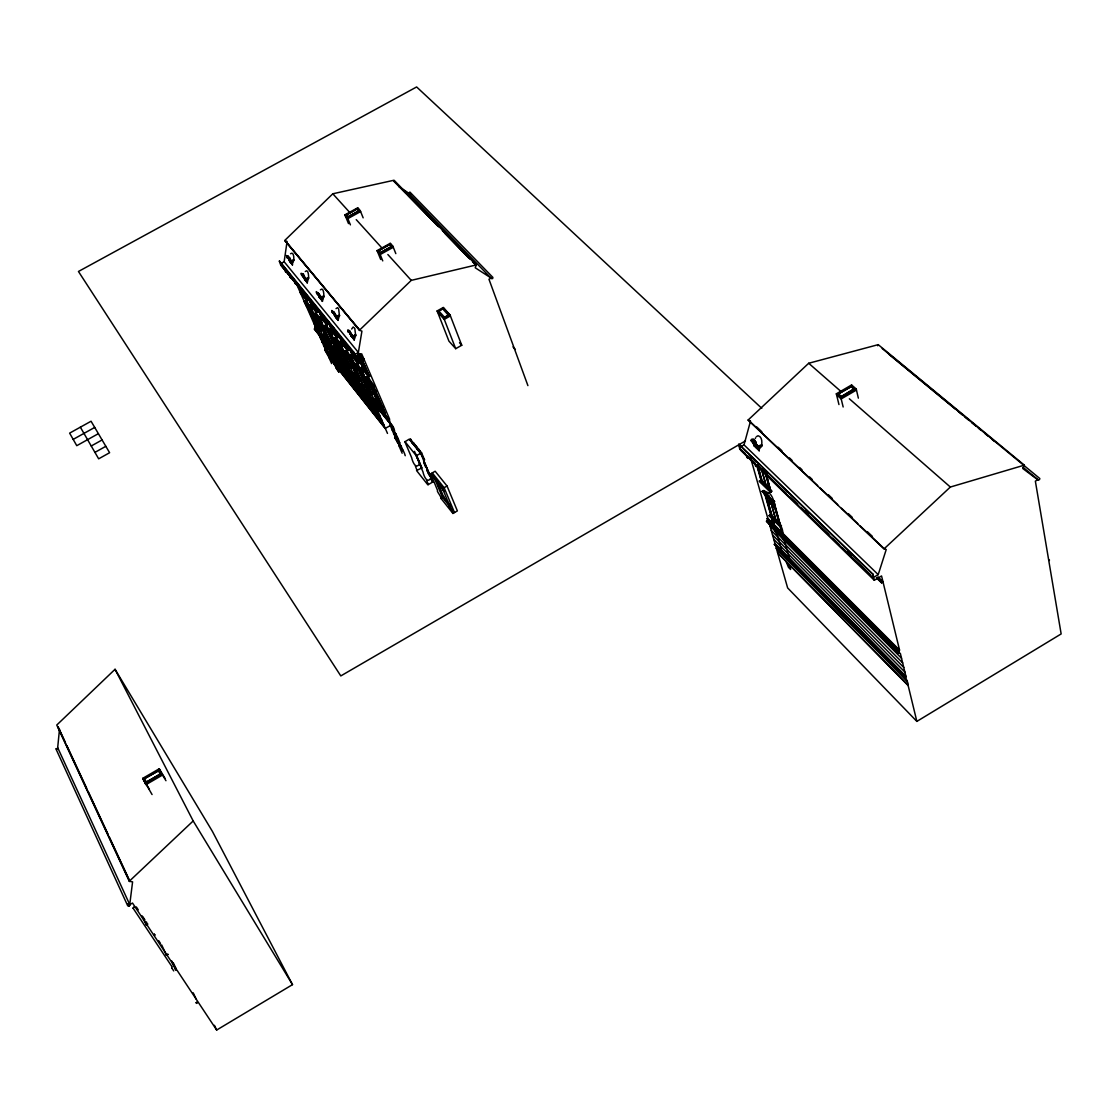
<?xml version="1.0" encoding="UTF-8"?>
<svg xmlns="http://www.w3.org/2000/svg" width="1117" height="1117" viewBox="0 0 1117 1117"><rect width="100%" height="100%" fill="white"/><g stroke="black" fill="none" stroke-linecap="round" stroke-linejoin="round"><path stroke-width="1.5" d="M527.908 385.616L488.967 279.25L491.117 278.049L475.242 267.773L476.163 264.952L394.064 180.228L332.81 193.786L284.751 240.448L359.479 330.199L361.922 331.149L358.375 352.469L354.661 354.55L279.278 261.127L280.66 264.897L354.983 355.639L346.27 344.93M289.82 261.294L288.731 259.409L292.459 264.924L292.514 263.263C294.651 261.155 294.302 250.78 290.546 253.727M303.307 277.239L307.217 282.88L308.362 278.356L305.639 280.269L302.735 276.108M318.136 294.72L317.368 293.464L322.422 301.353L323.609 296.787L320.495 298.63M333.969 314.491L338.06 320.37L339.289 315.776L336.496 317.773L335.756 317.019M349.984 333.941L354.173 339.959L355.653 335.659L352.623 337.362L352.134 336.482M331.609 352.483L329.096 353.991L322.785 338.786M308.557 278.664C308.725 276.583 308.557 268.359 305.276 271.501M756.223 465.231L756 466.487L757.591 465.719A3.183 2.15 -44 0 1 757.926 465.217M57.679 747.65L57.274 748.962L55.85 748.697L127.743 905.845L129.251 906.082L129.865 904.854L57.679 747.65L59.508 729.136M317.996 292.682L320.579 298.728L323.79 297.108C323.972 294.986 323.818 286.664 320.425 289.792M751.95 441.76L752.621 441.355L754.059 445.837L759.183 450.765L759.392 448.769L761.794 446.018L758.359 448.015L757.549 447.135A5.264 1.438 58.8 0 0 753.71 440.754A5.264 1.438 58.8 0 0 751.95 441.76L751.001 440.531L753.528 439.065M339.484 316.097L338.646 308.892L337.613 307.65L336.022 308.613M355.653 335.659L354.787 328.342L353.154 326.988L351.673 329.026M750.177 421.095L748.097 420.048L808.694 363.262L878.227 344.65L877.697 345.753M358.375 352.469L284.151 261.741L287.083 241.412M878.227 344.65L1024.345 465.147L1022.767 468.512L1038.252 480.17L1039.536 479.57L1039.801 478.523L882.179 348.504M761.794 446.018L761.654 444.761C762.227 441.634 761.85 436.454 758.038 435.728L756.251 436.761M781.649 550.458L777.181 534.638M785.069 542.89L786.256 542.192L785.069 542.89L789.398 558.305M327.351 345.502L325.256 341.788A8.559 1.075 60.8 0 0 324.879 341.243M327.476 350.319L323.553 345.265L317.13 330.702M328.44 347.973L376.722 408.431L381.832 420.299L381.176 420.732L382.098 420.914L385.295 428.328L391.522 424.977M387.487 433.41L385.407 428.607L328.761 357.063L324.67 349.635L325.298 349.216L323.553 345.265M328.761 357.063L331.637 363.597M375.019 404.145L376.722 408.431M128.497 905.342L129.055 906.152L129.865 904.826M385.407 428.607L328.929 357.147M388.479 420.983C392.137 428.314 397.233 434.82 399.691 442.737C399.691 444.971 404.368 451.687 405.234 455.708M398.071 438.967L393.547 433.159L390.056 424.991M394.58 430.799C394.51 426.68 388.437 421.681 389.693 421.081L314.757 326.862L389.121 419.727M403.265 451.114C401.687 449.83 388.325 427.252 399.23 443.267M398.741 445.292L402.148 453.223M765.201 494.035L771.275 515.523L769.11 515.565L780.015 526.428C781.425 523.901 784.288 535.783 781.956 532.879L779.82 525.255L781.397 525.856L780.085 526.624L769.11 515.565L770.451 514.769L771.959 516.194L766.122 495.571L774.653 503.99M415.971 454.605L421.654 468.037L416.543 470.55L427.853 484.834L432.782 482.013L420.676 453.251L409.311 439.107L404.899 441.787L411.754 457.914C411.796 458.975 415.287 470.955 419.685 463.653M423.566 460.358L424.516 459.827L421.57 452.804L416.292 455.75L423.078 472.156C423.106 473.217 426.61 485.267 431.05 477.894M415.384 466.11L417.004 470.285M426.708 480.38L428.328 484.555M1023.214 467.437L1037.944 479.612L1035.361 481.162L1048.751 560.469L1049.435 560.064L1048.933 561.586L1061.15 633.939L916.862 721.4L908.163 685.587C908.959 682.655 904.393 677.321 905.901 676.246L900.33 653.333L897.914 653.124L899.548 650.08L883.24 582.865L881.508 582.571L882.961 581.72L881.55 575.953L874.304 580.268L873.871 578.522L739.663 448.713L738.742 444.412L739.887 447.289L744.02 444.873L750.526 421.053M430.715 473.79L437.487 490.265C436.3 491.298 441.159 495.962 441.103 498.531L452.943 513.443L457.37 510.902L447.051 486.035L435.155 471.248L430.715 473.79L442.555 488.604L449.327 505.149C448.112 506.183 452.999 510.86 452.943 513.443M289.582 261.434L289.945 260.149L289.261 260.526M319.378 297.653L319.63 294.916M334.932 316.558L335.198 313.793M350.947 336.035L351.38 334.709L350.64 335.128M739.007 444.245L872.963 574.152L873.731 577.28L878.213 574.627L886.228 549.522L884.231 548.712L860.355 526.107M908.261 685.349L777.572 552.608L775.254 544.468L774.346 544.44L905.119 676.944M916.862 721.4L787.639 587.933L777.572 552.608M786.047 561.446L788.476 567.338L790.571 569.475L790.291 565.747M755.26 438.646L755.539 437.878M393.729 181.163L438.73 226.807M291.509 277.505L290.56 278.007L290.602 276.918M372.352 386.496L381.749 406.211C384.457 406.867 380.799 409.771 382.419 406.602L372.673 384.332L371.472 385.016C371.402 387.459 375.466 384.011 372.464 386.245M785.028 542.513A4.817 1.243 58.2 0 0 782.724 538.45L783.506 536.286M326.792 320.174L325.159 320.579L324.74 319.169M357.901 375.94L352.05 362.411L352.679 361.936L361.657 372.869C364.617 370.649 360.623 374.097 360.679 371.668L361.866 370.998L370.956 392.765C373.623 393.421 369.992 396.284 371.612 393.142L362.299 371.528L361.098 372.198M336.999 333.411L336.022 333.941L336.077 332.824M360.009 355.318L368.722 375.326C371.235 375.759 366.697 378.16 368.959 375.172L359.842 355.527L360.707 355.918M355.82 373.343C359.115 374 361.964 384.206 361 379.962L351.283 357.901L350.096 358.571M279.501 261.001L353.475 351.799C355.457 353.335 359.213 366.683 358.138 361.852L355.388 355.471M340.476 347.052L349.97 366.641C352.581 367.284 348.979 370.062 350.598 367.018L341.299 345.572L340.126 346.228M343.45 340.476C345.684 341.858 348.448 353.433 347.541 348.797L344.106 340.853M333.061 327.253C335.142 328.691 338.046 340.615 337.139 335.994L335.072 331.246M315.05 315.566L317.019 316.893C323.762 333.341 332.643 347.373 330.381 341.844L320.677 320.104L319.532 320.747C310.107 309.465 316.195 313.975 319.783 320.649M322.869 315.203C325.075 316.572 327.812 327.951 326.932 323.427L322.939 314.812M311.559 310.219L319.951 329.264C322.478 329.892 318.931 332.531 320.551 329.613L311.252 308.46L310.107 309.088M312.872 302.916C315.064 304.285 317.786 315.566 316.921 311.112L312.942 302.539M321.235 337.152L323.064 340.308M747.845 456.853L746.728 457.467L746.952 456.211M754.059 445.837L754.813 444.371L753.975 444.859M756.432 465.189L755.301 465.817L755.525 464.56M312.509 311.336L306.993 304.759L307.329 305.527L308.432 304.983L308.781 307.259M383.089 407.579L381.916 408.25L374.851 399.383L376.038 398.713L376.764 399.984L378.495 398.978M310.47 309.423L306.17 302.875L304.257 301.73L305.402 301.101L307.315 302.246L311.615 308.781C306.63 313.291 298.993 288.312 312.285 311.461L311.894 310.735M365.734 371.039L364.156 368.038L361.377 368.052L368.442 376.82L369.629 376.15M361.657 380.911L360.512 381.553L353.712 373.022L354.871 372.366L355.555 373.595L357.272 372.617M759.183 450.765L758.234 446.744M316.474 316.795L322.338 323.497M327.099 329.78L326.988 328.887M322.953 338.758L317.493 330.562M332.363 335.868L329.529 333.117L330.688 332.475L340.392 354.312C342.416 359.227 333.466 348.895 333.355 347.652L334.96 347.555L338.367 355.346M341.411 341.299L341.9 341.858L340.224 341.97C359.897 364.687 334.444 334.276 342.361 342.933M331.009 342.765L329.892 343.394L323.455 335.323L324.586 334.681L328.454 342.975M321.04 316.223L321.501 316.753L319.867 316.865C339.708 340.21 312.523 306.435 322.701 319.071L322.296 318.582M317.507 312.229L311.14 304.033L309.981 304.662L316.418 312.662L317.549 312.02M774.961 531.175L774.123 527.964M342.556 348.49L336.315 341.076L348.658 368.582L345.935 361.685L343.436 360.219L344.846 360.274M345.293 352.623L346.465 351.967L347.513 355.024M295.907 283.187L295.028 283.495L295.07 282.406M315.804 307.65L314.785 307.859L314.966 306.882M321.319 314.422L320.286 314.631L320.481 313.64M352.33 360.735L352.623 361.545L351.157 359.311M287.362 255.988L286.748 256.505M285.407 270.523L285.366 271.599L286.594 271.096M285.784 270.998L285.617 271.962L286.483 271.934M290.211 276.444L290.043 277.407L290.992 277.198M295.46 282.894L295.6 284.039L296.605 283.09M299.97 288.437L299.928 289.526L300.99 289.066M300.375 288.926L300.194 289.903L301.073 289.861M304.927 294.525L304.746 295.516L305.625 295.474M305.555 294.665L305.15 296.005L306.226 295.488M309.926 300.668L309.884 301.772L311.14 301.269M310.331 301.171L310.149 302.149L311.029 302.107M315.371 307.37L315.329 308.474L316.237 307.733M320.062 313.137L320.188 314.296L320.691 313.277M325.619 319.979L325.745 321.137L326.248 320.104M330.409 325.857L330.213 326.848L331.26 326.597M330.827 326.359L330.772 327.476L331.693 326.723M335.645 332.308L335.98 333.466M340.95 338.814L341.271 339.973M341.369 339.331L341.495 340.517L342.402 339.456M346.298 345.39L346.829 346.479M346.731 345.921L346.842 347.094L347.918 346.116M351.701 352.037L351.506 353.042L352.413 353M352.134 352.567L352.078 353.698L353.503 353.042M747.636 456.881L747.594 458.193L748.962 457.188M302.065 273.539L302.358 274.852M306.114 280.632L303.489 274.084M359.8 330.506L285.058 240.755L286.273 241.3M359.479 330.199L411.265 280.367L476.163 264.952M175.481 969.43L176.207 968.984L132.504 903.039L129.726 904.672L132.588 881.872L129.293 881.257L56.758 725.045L115.051 669.292L212.412 831.411L292.5 984.636L216.67 1030.042L176.821 969.919L175.481 969.43L171.795 961.555M129.293 881.257L193.185 820.953L115.051 669.292M167.69 954.407L166.363 955.175L167.857 954.281M1024.345 465.147L950.344 487.04L884.231 548.712M388.898 422.226L314.366 329.026L315.329 328.175L314.757 326.862M392.821 426.694L314.366 329.026M898.585 653.389L766.583 521.43L767.561 520.145L767.142 518.665L767.798 518.288L899.548 650.08M321.291 299.091L321.263 298.756M319.951 330.953L321.165 330.52M336.803 318.163L332.866 311.531M330.925 342.975L330.199 342.472L333.397 349.132M336.929 318.08L336.357 316.697M336.943 318.554L336.217 317.8M773.257 502.399L762.213 491.257L763.567 490.475L768.161 492.792C771.428 492.569 776.175 505.917 772.378 501.533L773.746 500.737L780.197 524.836L773.327 502.678L774.416 503.125M768.691 521.457L775.058 543.797L774.304 544.314L905.077 676.804M757.549 465.286L761.906 481.804L756.865 464.616M766.15 473.636L770.479 490.195L765.452 472.966M381.749 406.211L377.029 399.732M393.547 433.159L395.292 437.208L394.622 437.655L399.02 443.198M339.568 336.022L341.9 341.858M334.5 347.01L335.365 348.043L330.115 334.22M346.898 348.434L342.319 342.361M324.865 327.728L326.932 329.152L335.365 348.043L340.392 354.312L339.903 355.876L340.95 355.052M350.794 350.487L352.818 355.29L351.897 354.215L350.696 354.885L352.469 355.806M344.595 359.576L345.474 360.637L337.432 342.151M349.97 366.641L351.673 365.664M371.389 393.296L363.137 373.944L358.236 367.884L366.278 386.524L365.357 385.421L364.184 386.077L365.929 386.999M370.956 392.765L366.893 386.091M302.721 294.106L303.056 294.86L301.422 292.068C298.895 293.087 315.525 308.878 304.355 292.766M301.422 292.068L302.065 293.212L303.698 292.235M311.14 304.033L311.783 305.192L313.458 304.215M316.306 310.763L311.978 305.025L308.85 298.295M321.501 316.753L323.385 316.418M317.13 322.771L315.483 323.721L314.868 322.576L313.737 323.204L315.776 324.125L318.876 331.428L314.868 322.576M326.304 323.078L321.905 317.242L318.471 309.381M319.951 329.264L315.72 323.455M333.508 328.845L331.791 329.836L331.121 328.635L329.948 329.292L331.079 329.878M324.586 334.681L325.438 335.7L318.191 319.071L319.532 319.657L318.205 317.06L317.06 317.703L316.781 316.781L325.229 335.84M873.438 578.788L872.963 574.152M167.983 954.463L166.517 955.328L161.658 944.912M771.135 516.626C775.421 520.634 775.072 533.032 771.219 516.152M781.355 525.632L780.015 526.428L780.448 524.655L781.397 525.856M781.956 532.879L780.099 525.158M147.863 924.08L146.215 924.792M763.162 492.443L765.857 495.725M769.445 498.224L768.44 497.428M770.13 498.908L768.356 498.224L768.105 497.302L769.459 496.507L768.775 495.836M774.626 501.589L773.048 500.053L771.693 500.849L772.378 501.854M779.512 524.152L773.173 502.064L774.528 501.268M774.444 503.013L773.564 503.544L774.263 504.228L772.713 501.645M770.451 514.769L769.222 515.789L770.13 516.026M771.652 490.991L770.283 491.787L759.295 481.008L761.487 480.952L760.649 480.212L759.406 481.245L770.353 491.983L771.693 491.201L770.73 490.014L770.353 491.983L770.381 490.545M760.649 480.212C758.22 482.586 770.227 487.11 771.079 491.215L771.693 491.201M761.501 469.363L765.955 485.169L762.283 481.567L763.023 481.148M761.668 469.531L766.122 485.337L766.876 484.904L770.311 488.269L769.641 488.66M762.297 491.592L763.651 490.796L765.201 492.318L763.846 493.114L764.14 494.091L765.871 494.705M763.386 492.08L766.946 494.063L772.238 500.821L763.386 492.08L766.946 494.063M762.213 491.257L766.807 493.588L768.161 492.792M765.438 494.901L764.796 494.272L771.023 515.705M745.472 440.908L340.797 675.925L78.455 271.473L416.627 86.958L761.78 408.333M739.663 448.713L745.067 453.348M757.703 445.501L757.94 446.395L752.872 441.536L753.612 441.103M752.872 441.536L752.788 440.782A4.775 1.299 58.8 0 1 753.849 440.182L756.293 447.303L755.678 446.632A4.775 1.299 58.8 0 1 753.207 442.555L753.668 441.271M838.951 404.563L836.34 393.812L851.573 384.96L856.208 388.967L858.359 398.141M838.504 393.826L851.168 386.468L854.03 388.953L841.408 396.563L838.504 393.826L851.224 386.705L854.086 389.191M854.03 388.953L841.408 396.563M836.34 393.812L840.933 397.847L856.208 388.967M751.001 440.531L751.308 440.335A6.088 1.662 58.8 0 1 753.542 440.182A6.088 1.662 58.8 0 1 757.577 446.353L761.654 444.761M856.46 390.042L841.199 398.923L836.605 394.887M762.059 445.292L758.261 447.498A5.013 1.368 58.8 0 1 755.441 446.465A5.013 1.368 58.8 0 1 752.579 440.238A5.013 1.368 58.8 0 1 755.902 442.276A5.264 1.438 58.8 0 0 752.439 440.042A5.264 1.438 58.8 0 0 755.441 446.591A5.264 1.438 58.8 0 0 758.401 447.61M758.569 449.257L759.392 448.769M152.066 794.55L142.697 778.367L159.214 768.789L164.967 778.242M144.61 778.577L158.46 770.814L144.61 778.577L146.383 782.095L160.15 774.109L158.335 770.604M145.364 783.715L161.937 774.095L165.958 780.713M357.524 363.304L358.808 362.83M442.555 488.604L447.051 486.035M441.103 498.531L444.035 496.856M423.72 460.749L432.782 482.013M436.579 480.073L435.63 480.617L444.063 491.368M414.365 445.194L410.637 439.232L409.702 439.777L420.62 453.348M412.48 442.793L413.178 442.402M412.704 443.086L413.402 442.681L415.957 445.851L417.73 450.053M415.259 446.255L415.957 445.851M415.482 446.535L416.194 446.13L418.749 449.327L419.936 452.12M418.051 449.732L418.749 449.327M418.275 450.011L418.987 449.606L421.57 452.804M385.142 414.128C385.658 412.759 378.049 398.49 385.379 414.002M364.31 386.287L365.887 386.342M363.988 387.306L361.042 380.492L354.829 373.609M371.766 384.946L370.97 385.616L373.134 388.297L365.371 377.337L366.571 376.652L368.861 378.188L373.539 385.267M371.905 385.56L373.106 384.876M371.179 386.105L373.93 388.465M372.533 385.77L373.609 386.51M368.708 389.386L370.844 392.039M373.246 386.705L374.488 387.068M367.465 379.878L374.377 387.836M367.256 389.889L369.266 393.882M369.029 394.022L369.685 394.413L367.325 388.953M371.012 394.594L372.198 393.924M455.694 348.686L461.754 345.265L450.039 314.966L443.24 307.51L437.138 310.931L448.936 341.132L455.694 348.686L443.896 318.401L437.138 310.931M376.555 399.3L374.851 399.383L376.289 399.132M371.375 393.756L374.586 400.528M371.472 384.332L379.445 402.818L380.045 402.441M377.351 401.827L379.962 407.23M379.724 407.37L380.394 407.775L376.75 400.445M381.819 408.068L383.019 407.384M350.515 359.088L351.701 358.417M359.939 354.103L358.348 354.592M336.762 367.577C331.498 359.157 346.326 385.183 333.732 363.444M352.106 358.794L351.045 359.758L344.218 351.171L345.404 350.501L347.555 351.897L352.106 358.794L350.543 359.492L349.202 356.435M359.576 354.787L360.47 356.058L359.925 354.578M336.231 368.512L337.767 369.867M438.869 310.903L442.653 308.795L448.378 315.203L444.58 317.326L438.953 311.126M355.834 357.789L352.972 353.154M347.555 363.067L345.516 360.526L350.193 366.502M354.396 365.329L349.733 359.395L351.841 361.936L352.958 361.35M352.316 362.732L354.983 365.008M349.872 365.943L348.378 363.067M361.964 359.534L360.833 355.178M362.718 371.905L358.11 364.91L355.876 363.458L354.689 364.128L357.245 365.929L355.304 364.826L363.332 374.6M280.66 264.897L355.639 357.161L361.657 353.782L363.821 358.864L362.62 359.534L364.254 359.869L389.707 419.392M345.279 361.252L348.476 367.954M354.815 364.421L356.002 363.751L356.979 364.938L355.778 365.608L356.84 366.348M356.546 364.421L355.36 365.091L356.868 366.753M350.012 368.415L351.171 367.758M358.11 364.91L356.909 365.58L361.657 372.869M443.896 318.401L450.039 314.966M357.817 367.353L358.012 368.01M358.431 368.889L359.632 368.219L360.554 370.383L358.794 369.727M363.095 367.954L361.503 368.261L362.578 367.367M355.36 372.938L353.712 373.022L355.108 372.785M350.403 367.633L353.6 374.349M361.28 370.746L368.694 389.428M360.833 372.031L362.969 374.656M362.173 372.938L361.461 373.022M358.529 354.033L365.985 371.416L366.585 371.039M358.739 375.94L350.166 357.985L351.841 361.936M363.57 374.46L358.878 368.303M355.541 373.553L358.766 380.799M365.496 377.63L366.697 376.946L367.675 378.174M358.543 380.925L359.185 381.316L356.239 374.502M365.58 378.118L360.246 372.408M368.345 376.638L369.559 375.954M360.414 381.386L361.587 380.715M371.626 385.016L365.985 378.049L374.139 387.962M367.242 377.63L366.041 378.314L366.809 379.222M368.861 378.188L367.661 378.858L372.338 385.951M367.549 379.585L366.474 378.845M368.708 381.246L367.116 379.054M368.75 381.651L369.95 380.981L370.886 383.145L369.196 382.586M369.182 382.196L370.383 381.511L371.319 383.676L369.545 383.019M331.721 335.505L330.576 333.857M327.435 338.032L326.024 335.268M327.686 338.339L329.669 340.797M336.399 334.918L334.918 332.07M333.941 338.451L335.114 337.809C337.097 339.261 344.092 345.083 340.643 346.884C328.482 333.159 335.533 337.906 340.517 346.591L341.69 345.935M334.067 338.744L335.24 338.102L336.175 339.247L335.002 339.889L336.049 340.643M336.524 337.404L337.711 336.748M334.528 339.135L336.357 340.126L334.528 339.135L339.847 345.712L336.217 340.21M335.756 338.744L334.597 339.386L336.803 341.537M355.541 334.583L352.092 336.65L348.895 331.177L348.211 330.548L347.876 331.344L348.56 332.363L349.705 331.135M329.78 343.212L330.925 342.57M336.035 339.791L337.208 339.135M337.097 341.383L337.208 342.277M337.027 341.648L336.035 341.006M337.139 342.556L338.311 341.9M337.557 343.059L338.73 342.402L339.652 344.539L338.2 343.296M340.35 342.179L341.509 341.523M355.806 335.016L352.162 337.111L349.649 331.079M334.96 347.555L333.355 347.652L334.597 347.233M353.614 336.985L352.246 337.208L353.042 338.102L353.014 337.32M354.173 339.959L353.53 338.633L354.257 338.214M331.135 352.595L332.671 355.555M337.404 350.431L335.952 347.624M338.214 350.431L330.227 332.377M344.343 351.464L345.53 350.794L352.232 359.088M346.926 350.235L348.113 349.565M350.235 358.557C344.204 350.068 348.141 354.368 344.218 351.171M346.061 351.45L344.874 352.12L347.317 354.382M347.555 351.897L346.368 352.567L350.92 359.465M346.284 353.684L352.623 360.568L350.864 359.911M353.475 351.799L354.62 355.834M350.822 355.094L352.427 355.15M348.951 356.588L348.253 356.672M343.561 360.428L344.692 359.786M353.433 354.857L357.524 361M343.394 361.615C342.863 360.428 338.577 348.965 333.466 347.862M316.195 310.065L314.785 307.315M98.38 433.661L76.766 445.683L69.631 433.131L91.063 421.235L109.606 452.72L98.659 458.822L80.354 427.183M313.975 313.751L315.12 313.109C317.046 314.463 323.804 320.16 320.425 321.864C307.468 303.768 317.745 320.942 321.459 320.942M316.306 312.481L317.465 311.825M314.1 314.031L315.245 313.402L316.139 314.505M315.748 314.017L314.603 314.659L316.67 317.088M315.943 314.952L317.088 314.31M316.265 315.287L314.533 314.394M316.67 316.125L321.933 323.064M317.451 318.177L318.596 317.549M320.007 317.074L321.137 316.446M319.267 311.015L321.933 317.116L321.137 313.877M91.245 445.99L102.094 439.958M313.863 323.413L314.966 322.799M336.496 317.773L331.847 310.484L332.14 312.467L333.145 312.578L335.226 316.474M319.923 321.235L321.082 320.593M323.818 327.449L319.392 321.822L320.202 321.682M319.616 322.255L320.97 321.975L322.003 323.679M321.612 322.227L320.565 321.487M334.625 315.65L335.337 315.245M321.724 323.12L321.277 322.422L330.171 341.984M318.457 325.857L310.023 308.348M336.371 316.46L336.678 315.343M326.206 322.38L321.459 313.709M339.373 315.036L335.98 317.074L332.168 311.098L332.559 312.914M336.315 317.298L339.638 315.455M336.831 317.326L336.105 317.591L333.592 311.601M94.931 452.385L105.822 446.311M323.86 325.982L325.019 325.34C326.974 326.75 333.857 332.503 330.437 334.262C318.638 321.026 325.298 325.256 330.311 333.969M326.318 324.824L327.49 324.167M323.986 326.276L325.145 325.633L326.066 326.75L324.907 327.407M338.06 320.37L337.418 319.057L338.144 318.652M329.655 333.103C319.462 321.179 326.15 326.415 329.794 333.02M325.661 326.262L324.502 326.904L326.583 329.347M315.525 324.209L318.722 330.827M325.899 327.253L327.058 326.597M326.22 327.602L324.433 326.653M326.583 328.384L335.142 348.197M327.002 330.004L328.161 329.361M327.407 330.506L328.566 329.85M330.074 329.501L331.358 329.054M325.047 335.212L323.455 335.323L324.684 334.905M320.37 330.241L323.567 336.873M331.093 332.964L329.333 334.067L333.815 339.833M331.484 333.313L329.878 333.941M307.217 282.88L307.287 281.191M300.403 292.905L301.52 292.277M380.688 259.451L377.099 250.599L390.182 243.338L392.919 246.326L395.823 253.629M378.719 250.557L389.596 244.525L391.369 246.578L380.492 252.624L378.803 250.766L389.596 244.525M377.099 250.599L379.808 253.615L392.919 246.326M316.586 293.31L317.591 293.701M307.636 299.719L306.589 300.543L300.278 292.696L301.869 292.57M304.885 302.623L306.016 301.995L305.527 301.381L304.382 302.023L310.596 309.716L311.741 309.074L308.11 304.578M306.17 302.875L307.315 302.246M319.057 296.745L319.769 296.354M307.287 304.871L305.332 303.545M323.693 296.061C320.467 296.187 321.179 300.291 319.616 297.373L320.202 298.365M322.422 301.353L319.909 297.15M320.663 298.281L323.93 296.466M307.678 306.086L308.823 305.458L309.744 307.566L307.747 306.519M311.587 304.55L309.981 304.662L311.238 304.243M321.78 300.054L322.492 299.649M73.177 439.386L94.708 427.42M309.716 308.613L310.861 307.971L311.14 310.219M286.636 256.687L287.237 257.859L288.549 257.315L288.13 256.156M288.619 257.469L288.842 259.381L288.06 258.292M280.674 263.668L284.151 261.741M290.015 259.074L289.373 259.479L290.071 259.228M288.94 258.683L290.406 261.504L293.631 259.716M289.959 260.778L292.459 264.924M290.406 261.504L293.869 260.107M291.244 261.978L290.629 262.327L288.06 256.491M290.378 261.685L290.867 262.327L293.562 260.429M301.492 274.977L302.972 276.332M302.679 275.634L302.833 273.972M303.95 278.384L304.648 277.993M308.446 277.63L305.15 279.613L301.171 273.26L301.911 275.69M305.178 279.432L308.683 278.021M305.346 280.213L306.658 279.99M348.504 223.582L344.916 214.855L357.649 207.832L360.233 210.652L363.151 217.843M346.479 214.799L357.063 208.963L358.739 210.918L348.155 216.768L346.563 215.009L357.063 208.963M344.916 214.855L347.471 217.689L360.233 210.652M369.518 376.359L363.988 369.573M768.091 497.623L767.421 496.632M346.605 353.796L346.982 354.578M340.476 346.633L339.708 345.725L340.88 345.069L341.732 348.113M341.523 347.373L340.769 346.465M382.963 407.761L382.182 407.202M366.739 387.585L369.462 394.552M364.184 387.962L361.042 380.492M343.575 362.257L340.448 354.857M324.712 349.747L381.218 420.858L324.67 349.635M328.621 343.589L325.508 336.245L323.581 335.519M346.94 354.326L355.136 373.078M311.811 310.763L310.749 309.353M147.095 924.304L146.369 924.96L142.068 915.828M315.65 329.068L314.882 329.012M315.315 323.092L313.737 323.204L320.062 331.135L321.054 330.464M331.595 329.18L329.948 329.292C330.814 331.819 341.439 342.444 335.309 334.248M352.386 354.773L350.696 354.885L357.635 363.486L358.683 362.76M345.069 360.121L343.436 360.219L350.11 368.596L351.255 367.954M365.859 385.993L364.184 386.077L371.109 394.776L372.268 394.119M310.107 304.871L312.397 306.365M361.503 368.261L362.536 368.652M353.838 373.232L354.564 373.427M374.977 399.593L375.996 399.984M767.993 521.192L766.932 521.136M362.187 373.343L363.22 374.67M341.62 347.904L350.389 367.158M328.97 332.182L327.77 331.316M331.33 330.074L332.475 330.758M325.494 341.369L333.564 359.604M754.994 464.211L757.117 465.859M746.407 455.862L747.441 456.867M291.258 262.816L288.116 256.463M291.076 262.886L291.314 262.383M304.941 302.288L306.491 303.224L304.815 302.372M349.09 330.395L348.895 330.981M398.825 186.595L408.585 193.032L491.55 278.678L492.653 278.538L492.904 277.435L409.827 192.012L409.534 193.367L408.585 193.032M365.371 377.337L367.982 379.222L365.985 378.049M373.371 387.194L382.182 406.742M347.876 356.211L350.012 357.342L349.076 355.192M888.671 354.089L955.677 409.38M958.344 411.587L962.365 414.91M965.046 417.116L969.067 420.439M971.748 422.645L975.769 425.968M978.45 428.174L981.131 430.394M985.152 433.703L987.833 435.923M991.854 439.232L994.535 441.452M757.061 447.861L754.492 440.615L755.246 441.41A4.775 1.299 58.8 0 1 755.888 442.374M362.788 374.139L361.74 372.408M808.694 363.262L841.478 391.913M849.353 398.797L950.344 487.04M311.699 310.959L311.448 310.275M337.781 336.943L337.934 337.837L337.194 336.566M756.809 427.001L761.836 431.762M778.172 447.233L781.942 450.793M789.482 457.928L791.995 460.316M799.535 467.451L802.048 469.824M809.588 476.973L812.101 479.347M828.437 494.817L832.207 498.377M848.543 513.848L852.313 517.408M867.392 531.692L872.419 536.439M748.585 420.215L817.658 485.658M820.171 488.031L837.75 504.689M841.52 508.263L857.842 523.733M748.097 420.048L884.022 548.908M752.914 441.704L757.982 446.563M744.02 444.873L878.213 574.627M877.948 576.861L882.961 581.72M878.227 578.006L881.983 581.65M876.496 577.726L881.508 582.571M738.742 444.412L872.67 574.333M876.566 577.964L881.564 582.823M762.394 469.154L767.407 474.013M804.924 510.469L808.68 514.113M847.468 551.77L851.224 555.414M747.566 455.778L755.078 463.066M757.815 465.789L786.34 493.449M790.096 497.093L797.594 504.395M801.35 508.04L828.856 534.778M832.612 538.422L838.853 544.496M842.609 548.14L870.129 574.878M761.417 469.405L757.982 466.082L762.366 481.525M874.304 580.268L740.557 450.165L740.068 448.489M766.122 485.337L769.808 488.953M762.171 481.622L770.046 489.33M767.672 500.611L771.316 504.228L770.004 499.564M775.17 508.026L767.728 500.821M775.226 508.235L771.554 504.605L775.882 519.95M775.533 519.489L772.14 516.124L767.896 501.114M775.966 519.922L779.359 523.315M771.959 516.194L779.764 523.985M772.294 517.366L778.982 524.041M767.142 518.665L898.85 650.513M767.561 520.145L899.213 652.021M768.301 521.681L770.772 524.138M779.373 532.781L783.073 536.467M791.674 545.096L794.131 547.567M803.975 557.425L806.432 559.896M815.047 568.525L818.733 572.225M827.348 580.854L831.034 584.554M839.649 593.183L843.335 596.883M850.721 604.269L855.636 609.198M863.022 616.598L867.937 621.527M875.323 628.927L880.238 633.856M886.381 640.027L892.539 646.184M766.374 521.164L898.124 653.403M769.976 525.953L901.531 658.276M771.261 530.435L902.648 662.87M772.531 534.903L903.765 667.449M773.802 539.357L904.868 672.015M775.058 543.797L905.901 676.246M775.254 544.468L906.069 676.944M776.329 548.21L906.99 680.77M776.413 548.517L907.074 681.077M777.669 552.915L908.163 685.587M787.75 564.783L789.859 566.919M442.36 230.535L470.117 259.2M472.533 261.685L476.149 265.427M393.882 180.731L396.298 183.23M399.928 186.972L405.96 193.199M408.375 195.684L437.333 225.592M444.58 233.076L468.721 257.999M512.982 346.912L515.37 349.453M287.809 257.552L288.34 258.544M302.107 274.391L301.492 273.847L301.604 274.922M305.458 280.423L306.142 281.121L306.072 280.311M757.801 446.995L758.359 448.015M333.145 312.578L334.165 314.519M352.749 337.92L351.757 336.566M332.81 193.786L350.375 213.165M356.225 219.63L381.986 248.058M387.85 254.522L411.265 280.367M345.293 215.776L347.848 218.625L360.609 211.588L357.649 207.832M377.476 251.534L380.185 254.55L393.296 247.276L390.182 243.338M459.492 342.751L461.754 345.265M765.717 495.808L765.131 495.11L774.388 504.144L780.197 524.836M332.014 336.063L329.766 332.308M760.733 480.464L762.757 483.689L762.506 482.823M285.198 240.602L359.953 330.353M287.502 256.784L290.895 261.224M302.176 274.6L305.653 279.152M317.786 293.799L321.235 298.518M336.887 317.521L332.838 311.797M349.356 332.126L352.609 336.147L351.66 334.346M287.935 257.664L291.453 262.718M302.609 275.48L305.597 279.18M320.788 297.625L317.284 292.933M336.44 316.614L332.922 311.503M352.553 336.175L348.853 331.232M359.451 353.517L363.821 358.864M359.883 354.522L364.254 359.869M358.25 354.187L362.718 359.758M357.566 354.382L362.173 360.051M280.995 264.715L300.585 288.772M302.763 291.453L339.75 336.915M341.928 339.582L344.106 342.263M305.011 295.279L306.952 297.667M342.919 341.928L345.013 344.483L342.43 340.196M302.274 292.919L306.519 298.211M316.334 310.303L312.006 304.899L309.283 298.756M321.933 317.116L326.346 322.618M332.042 329.557L336.538 335.17M342.347 342.249L346.926 347.959M358.026 355.681L363.528 368.484L368.317 374.293M352.818 355.29L357.719 361.336L354.047 353.489M363.528 368.484L368.512 374.628L359.688 354.717M353.279 356.379L358.948 363.723L358.18 362.411M154.188 934.371L154.802 935.138L154.369 934.203M317.326 312.439L316.991 311.685M327.323 324.768L327.002 324.014M332.81 331.526L331.931 330.074M347.918 350.138L347.582 349.37M369.322 376.499L368.987 375.731M317.884 316.656L321.584 321.221M327.826 328.943L331.609 333.606M336.678 339.875L341.816 346.228M362.843 372.198L359.199 367.702L360.135 369.853L358.375 369.196M369.196 380.045L373.664 385.56M306.728 304.229L312.118 310.931L320.328 329.752M327.323 329.655L331.931 335.449M336.468 341.006L342.137 348.057M346.759 353.726L353.084 360.623L354.773 364.519L352.092 362.257M357.245 366.697L365.636 386.147M373.916 387.362L368.373 380.464L376.764 399.984M314.673 314.324L322.115 323.623M324.572 326.569L332.126 336.008M334.667 339.051L342.333 348.616M344.958 351.785L352.735 361.489M355.304 364.826L360.819 371.668L357.091 366.013M374.209 388.8L376.387 391.495L370.956 385.672M311.601 312.104L309.66 309.702L313.989 315.287M311.838 312.397L313.779 314.812M319.406 321.766L321.375 324.209M321.626 324.516L323.609 326.96M331.344 336.552L328.216 331.498M331.595 336.859L333.606 339.359M341.495 349.118L339.442 346.591L344.008 352.469M343.799 351.981L339.917 345.321M362.648 375.312L364.784 377.965M375.577 391.327L371.724 384.709M410.162 439.512L412.704 442.667M412.941 442.946L415.496 446.116M415.719 446.409L418.289 449.592M418.512 449.872L421.095 453.083L424.041 460.092M316.153 324.614L320.621 330.157M330.437 342.388L325.256 336.329M345.935 361.685L350.654 367.549M369.671 391.243L371.64 393.673M377.434 400.905L382.433 407.119M422.798 457.677L424.516 459.827M327.909 343.575L330.087 346.284M333.341 350.361L335.519 353.07M337.697 355.792L350.738 372.073M372.464 399.216L377.895 406.002M382.251 411.433L387.683 418.219M315.329 328.175L389.693 421.081M321.598 336.287L323.762 338.982M352.86 375.34L355.011 378.035M384.122 414.407L386.273 417.102M325.647 341.718L327.728 344.315M439.47 483.689L442.137 487.012L441.41 487.431L440.238 484.596M325.731 341.9L327.798 344.553M436.105 480.352L438.758 483.661M438.995 483.954L441.648 487.291M404.954 441.578L416.292 455.75M320.062 337.348L323.986 342.374M321.808 341.313L325.606 346.075M378.342 412.201L330.074 351.673L378.468 412.494M391.802 429.082L396.2 434.597M321.933 341.593L325.731 346.354M391.927 429.361L396.326 434.89M430.562 478.355L432.391 480.645M330.562 353.014L333.243 356.365M430.799 479.109L432.782 481.595M331.819 355.639L380.213 416.543M443.672 497.023L445.753 499.62M447.819 502.217L450.919 506.113M450.444 506.392L443.198 497.288L436.901 482.237M325.298 349.216L381.832 420.299M395.292 437.208L399.691 442.737M325.564 349.816L382.098 420.914M395.558 437.836L399.076 442.262M442.723 497.568L452.343 509.841M327.03 353.14L383.564 424.32M397.024 441.257L401.422 446.8M327.155 353.419L383.69 424.6M397.135 441.536L401.534 447.079M398.923 445.362L403.321 450.905M349.565 330.995L350.152 331.721M317.731 293.408L316.614 292.207L316.697 293.254M335.7 317.06L336.273 317.954M320.747 297.75L321.417 299.105M302.679 274.07L303.293 274.908M320.104 298.113L320.677 298.993M287.963 256.226L288.563 257.036M288.368 257.929L286.483 255.444L287.237 257.859M304.969 279.711L305.527 280.576M290.797 262.677L289.289 260.303M766.807 493.588L773.173 502.064M133.063 908.135L134.361 906.92L133.063 908.135L171.767 966.387M351.897 335.421L352.413 336.189M351.241 335.798L351.799 336.692M351.841 336.817L350.249 333.955M333.927 312.006L334.569 312.983M335.198 316.306L335.784 317.298M318.317 293.087L320.495 296.829M318.401 293.324L318.89 294.064M318.275 294.218L316.293 291.607L317.019 294.036M302.428 274.6L304.913 278.873M305.123 278.636L305.597 279.362M305.053 279.962L303.978 278.147M288.409 256.826L289.54 258.572L288.94 257.608M287.697 256.728L288.912 258.837M290.406 260.778L290.881 261.49L290.476 260.331M289.778 261.127L290.336 262.076M171.767 967.936L173.735 970.91M136.344 906.948L138.257 909.838M143.018 917.029L144.931 919.919M158.642 940.626L160.485 943.418M154.3 934.371L154.802 935.138M142.697 778.367L149.399 789.202M146.383 782.095L160.15 774.109M350.57 332.349L351.199 333.369M334.486 312.844L335.631 314.812M335.84 315.943L334.807 314.156M318.862 293.897L319.476 294.888M320.258 297.024L319.239 295.265M318.205 293.939L318.848 295.167M319.155 296.494L319.671 297.345M319.657 297.541L318.024 294.623M303.684 275.494L305.304 278.384M289.61 257.441L290.099 258.264M193.185 820.953L292.5 984.636M774.975 530.966L777.292 535.071M350.85 333.62L351.366 334.555M319.434 294.832L319.993 295.837M318.876 295.028L319.518 296.173M304.606 277.798L303.656 276.025M290.029 259.493L289.485 258.516L290.532 260.456M289.903 259.954L288.968 258.195M775.966 529.444L778.018 533.675A4.803 1.243 58.2 0 0 777.083 534.526M303.084 276.346L303.545 277.225M319.406 296.159L320.104 297.331M351.729 334.304L352.26 335.379M159.214 768.789L162.51 775.044L145.95 784.665L143.269 779.303M214.436 1025.308L216.67 1030.042M193.213 992.818L196.173 999.115M291.048 260.024L291.397 260.764M173.261 962.7L176.207 968.984M171.683 960.913L176.095 970.352M305.821 277.938L306.17 278.678M305.248 278.259L306.589 281.582M302.735 275.606L303.028 276.374M321.026 296.368L320.928 297.75M58.084 726.734L65.414 742.512M66.88 745.667L86.679 788.267M88.145 791.422L107.93 834.008M109.396 837.164L129.935 881.341M57.902 726.902L129.74 881.522M146.397 921.86L146.83 922.796M336.077 315.678L337.194 317.968M352.19 335.226L353.321 337.557M305.262 303.098L315.106 323.232M296.075 282.964L315.301 326.569M308.334 297.345L311.769 305.178M330.506 350.71L332.531 355.332M326.332 342.193L329.11 347.973M303.447 291.342C306.952 295.014 305.36 300.152 307.901 300.822L307.175 299.593M335.603 364.072L337.069 367.395M303.74 292.431C311.922 308.446 300.208 290.406 299.538 286.804M302.4 291.02L304.438 295.642M335.561 366.055L337.446 370.048M302.204 290.755L304.341 295.53M309.926 308.222L317.786 326.094M307.664 305.346L315.692 323.581M329.166 354.354L330.632 357.691M298.434 284.793L302.037 293.185M306.952 304.103L315.483 323.721M298.225 284.933L301.646 292.71M318.247 309.521L321.682 317.382M335.17 348.672L338.549 355.974M330.199 342.472L333.564 349.747M311.489 301.478L314.212 307.678M319.713 320.314L327.672 338.395M319.532 320.747L320.286 322.059M322.771 327.867L324.726 332.308M328.58 321.794C329.599 326.471 342.849 347.303 333.061 327.728M328.356 321.933L331.791 329.836M336.692 340.88L345.251 360.777M328.635 323.008L331.386 329.333M331.386 334.723L340.182 354.452M331.414 337.208L333.355 341.662M351.841 362.508L353.782 367.018M347.932 355.22L355.778 373.455M338.465 333.927L342.095 342.514M346.982 353.6L355.555 373.595M355.988 374.586L358.962 381.442M338.228 334.067L341.676 342.011M331.609 326.178L334.332 332.447M341.816 349.677L347.792 363.43M331.498 326.052L334.22 332.321M339.819 345.195L341.634 349.356M341.718 349.551L347.694 363.304M362.997 377.043L364.952 381.567M349.635 348.406L352.581 355.443M357.482 366.571L366.055 386.664M349.412 348.546L352.162 354.927M351.981 360.191L360.777 380.101M342.528 340.336L344.678 345.181M360.819 360.274L362.159 363.374M374.363 391.83L375.661 394.86M369.615 382.684L376.988 399.844M357.594 355.15L363.29 368.638M377.183 400.989L380.157 407.9M357.356 355.29L362.857 368.093M367.828 379.989L376.331 399.453M382.614 407.747L385.588 414.672M358.641 354.187L359.786 356.868M359.995 357.37L365.999 371.361M373.623 389.135L379.459 402.776M423.706 462.48L425.577 466.948M428.872 474.767L426.973 470.243L430.143 476.61M416.194 446.13L417.367 448.936M413.402 442.681L414.589 445.474M410.637 439.232L412.41 443.435M416.208 454.465L421.891 467.911M414.505 451.38L421.43 467.758M442.653 497.651L432.279 472.896L444.133 487.71L454.493 512.549M418.987 449.606L420.16 452.413M423.594 461.042L426.862 468.819M440.712 484.764L441.885 487.584M440.475 484.904L441.648 487.724M436.747 479.57L438.506 483.801M438.004 483.466L443.044 495.515M348.155 216.768L358.739 210.918M347.471 217.689L350.417 224.866M380.492 252.624L391.369 246.578M379.808 253.615L382.754 260.889M348.56 332.363L347.932 331.121A5.208 0.712 60.8 0 1 348.672 330.66A5.208 0.712 60.8 0 1 351.869 335.896M442.653 308.795L437.515 311.894L444.273 319.378L450.402 315.929L443.24 307.51M444.58 317.326L448.378 315.203M287.306 256.198L287.669 257.036M305.918 279.781L306.212 280.66M332.671 311.21L332.936 311.936M336.748 317.228L337.39 318.652M750.61 457.998L767.798 518.288M348.686 330.646L349.049 331.512M766.527 496.241L767.742 500.57M757.284 465.454L761.906 481.804M765.606 494.859L771.707 516.375M772.015 517.464L774.165 525.074M756.6 464.784L761.236 481.134M771.33 516.794L773.495 524.404M353 337.097L353.53 338.633M352.86 336.789L353.056 337.516M773.048 500.053L773.732 502.441M765.187 473.133L769.781 489.511M770.185 499.732L775.701 519.782M785.181 539.05L786.019 542.052M765.871 473.803L770.479 490.195M780.504 525.939L782.64 533.549M840.933 397.847L843.153 406.993M851.573 384.96L851.824 386.035M336.175 366.53L336.44 367.772M337.055 318.108L337.418 319.057M782.668 538.338L782.403 537.975A10.556 2.723 58.2 0 0 778.27 533.842M171.725 966.233L171.725 967.783M758.122 447.275A4.775 1.299 58.8 0 1 756.991 447.903M322.925 338.898A8.559 1.075 60.8 0 1 323.399 339.345M324.014 340.085A8.559 1.075 60.8 0 1 324.502 340.713M196.117 1002.759C197.541 1005.021 198.002 1000.134 196.117 1002.759M410.972 193.953L409.744 194.218L410.972 193.953M129.139 904.016C127.533 906.934 127.492 902.005 129.139 904.016M771.079 491.215L771.316 492.08L771.079 491.215M349.16 332.028L350.152 333.983L349.16 332.028"/></g></svg>
